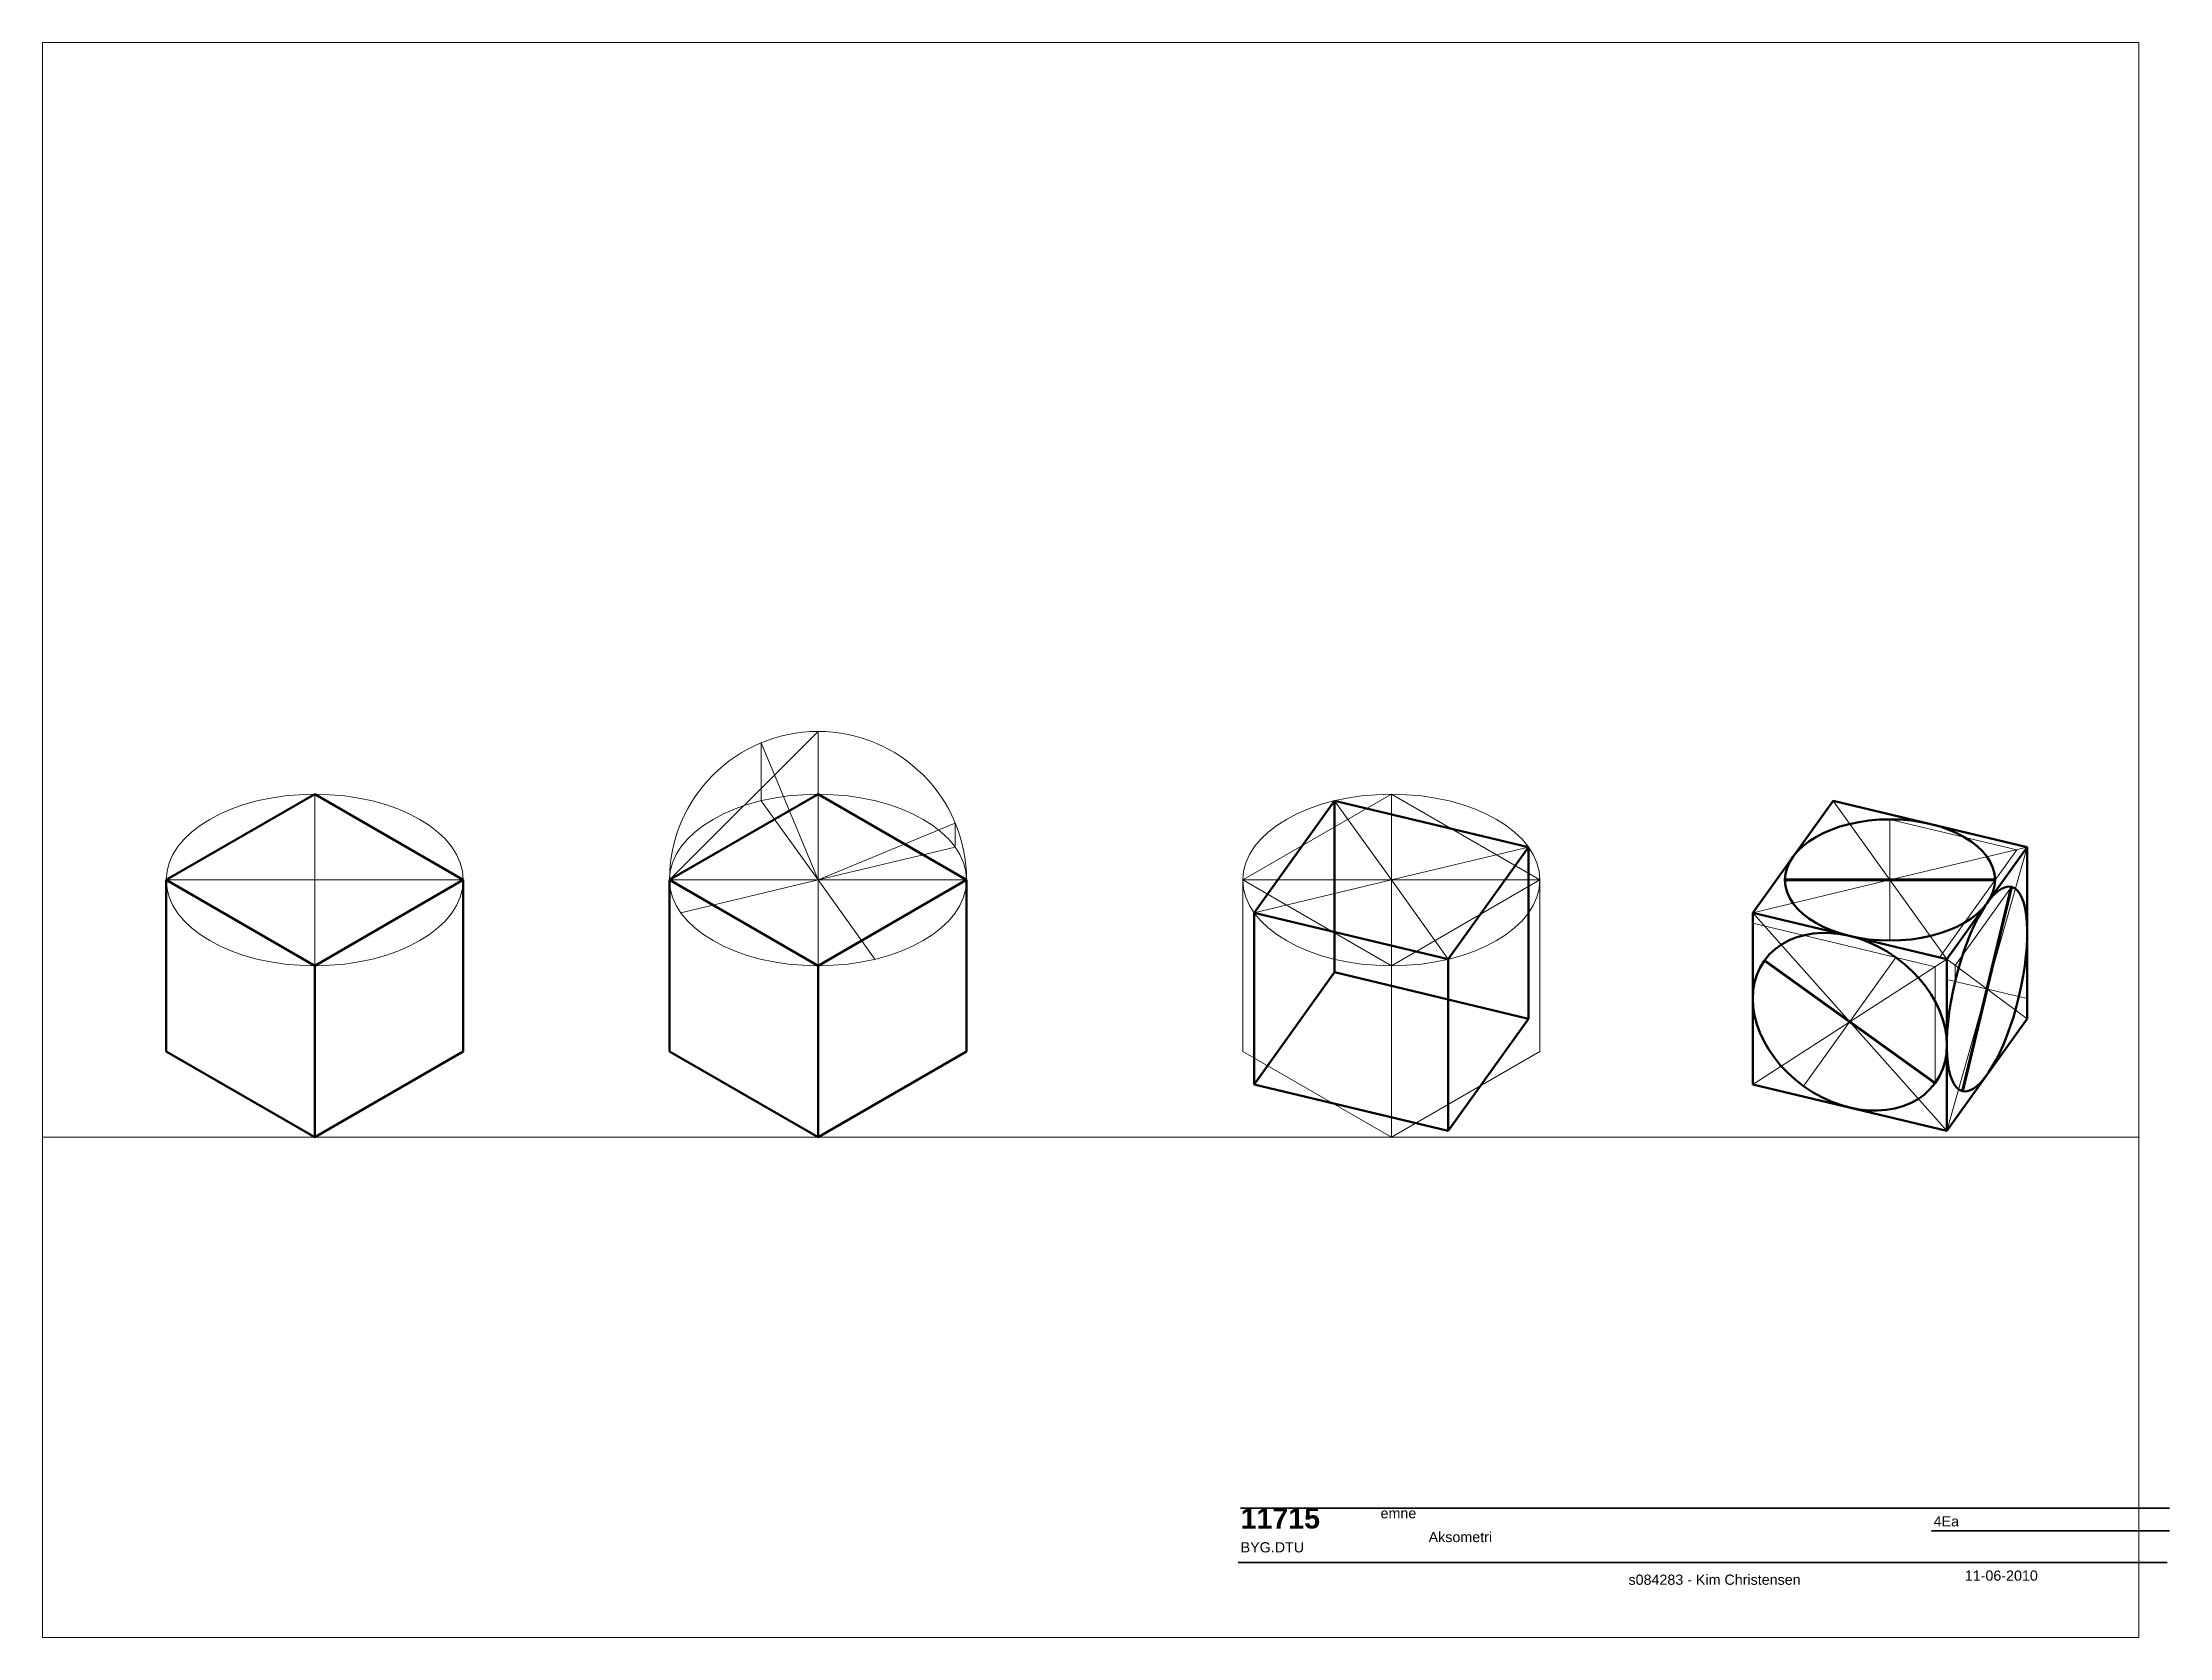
# Paper-space layout 'Layout1' of a CAD drawing. Header units: millimetres. Extents: x 0 to 260, y 0 to 195.
# The model-space entities are those that its viewports show. They can reach past a viewport. Long polylines and large blocks are cut down to what shows.
import ezdxf

# ---------------------------------------------------------------- set-up
doc = ezdxf.new("R2010")
doc.units = ezdxf.units.MM
for name, color, linetype, lineweight in [('Hjælpelinjer', 252, 'Continuous', 18), ('Kontur', 7, 'Continuous', 50), ('Tekst', 7, 'Continuous', 35)]:
    doc.layers.add(name, color=color, linetype=linetype, lineweight=lineweight)
doc.styles.get("Standard").update_dxf_attribs({"font": 'ARIAL.TTF'})

msp = doc.modelspace()

# ---------------------------------------------------------------- linework, layer by layer
at = {"layer": 'Hjælpelinjer'}
for p, q in [((810.07, 859.73), (862.03, 911.69)), ((862.03, 859.73), (842.14, 907.73)), ((842.14, 907.73), (842.14, 887.44)), ((862.03, 829.73), (862.03, 911.69)), ((685.97, 889.73), (685.97, 829.73)), ((842.14, 887.44), (862.03, 859.73)), ((1062.58, 889.73), (1010.62, 859.73)), ((1042.7, 887.44), (1062.58, 859.73)), ((1114.55, 859.73), (1062.58, 889.73)), ((1062.58, 829.73), (1062.58, 889.73)), ((1217.1, 887.44), (1236.99, 859.73)), ((862.03, 859.73), (910.04, 879.61)), ((910.04, 879.61), (910.04, 871.21)), ((1236.99, 880.94), (1281.34, 870.33)), ((1236.99, 880.94), (1236.99, 838.51)), ((910.04, 871.21), (862.03, 859.73)), ((1110.59, 871.21), (1062.58, 859.73)), ((1284.99, 871.21), (1236.99, 859.73)), ((1284.99, 871.21), (1256.87, 772.01)), ((1281.34, 870.33), (1254.29, 832.63)), ((634, 859.73), (737.93, 859.73)), ((810.07, 859.73), (913.99, 859.73)), ((814.02, 848.25), (862.03, 859.73)), ((881.91, 832.01), (862.03, 859.73)), ((1062.58, 829.73), (1010.62, 859.73)), ((1010.62, 859.73), (1114.55, 859.73)), ((1010.62, 799.73), (1010.62, 859.73)), ((1014.58, 848.25), (1062.58, 859.73)), ((1114.55, 859.73), (1062.58, 829.73)), ((1082.47, 832.01), (1062.58, 859.73)), ((1114.55, 799.73), (1114.55, 859.73)), ((1188.98, 848.25), (1236.99, 859.73)), ((1256.87, 832.01), (1236.99, 859.73)), ((1279.48, 857.34), (1259.77, 829.87)), ((1188.98, 848.25), (1256.87, 772.01)), ((1188.98, 844.63), (1252.78, 829.37)), ((1062.58, 769.73), (1062.58, 829.73)), ((1062.58, 829.73), (1062.58, 769.73)), ((1256.87, 832.01), (1188.98, 788.25)), ((1239.08, 832.65), (1206.77, 787.61)), ((1252.78, 788.71), (1252.78, 829.37)), ((1284.99, 811.21), (1256.87, 832.01)), ((1259.77, 829.87), (1259.77, 824.28)), ((1256.87, 824.97), (1284.99, 818.25)), ((1062.58, 769.73), (1010.62, 799.73)), ((1114.55, 799.73), (1062.58, 769.73))]:
    msp.add_line(p, q, dxfattribs=at)
msp.add_xline((862.03, 769.73), (1, 0), dxfattribs=at)
msp.add_arc((862.03, 859.73), 51.96, 0, 180, dxfattribs=at)
for centre in [(685.97, 859.73), (862.03, 859.73), (1062.58, 859.73)]:
    msp.add_ellipse(centre, major_axis=(51.96, 0), ratio=0.57735, dxfattribs=at)
at = {"layer": 'Kontur'}
for p, q in [((685.97, 889.73), (634, 859.73)), ((737.93, 859.73), (685.97, 889.73)), ((862.03, 889.73), (810.07, 859.73)), ((913.99, 859.73), (862.03, 889.73)), ((1014.58, 848.25), (1042.7, 887.44)), ((1042.7, 827.44), (1042.7, 887.44)), ((1042.7, 887.44), (1110.59, 871.21)), ((1188.98, 848.25), (1217.1, 887.44)), ((1217.1, 887.44), (1284.99, 871.21)), ((1110.59, 871.21), (1082.47, 832.01)), ((1110.59, 811.21), (1110.59, 871.21)), ((1284.99, 871.21), (1256.87, 832.01)), ((1284.99, 811.21), (1284.99, 871.21)), ((685.97, 829.73), (634, 859.73)), ((634, 859.73), (634, 799.73)), ((737.93, 859.73), (685.97, 829.73)), ((737.93, 799.73), (737.93, 859.73)), ((862.03, 829.73), (810.07, 859.73)), ((810.07, 799.73), (810.07, 859.73)), ((913.99, 859.73), (862.03, 829.73)), ((913.99, 799.73), (913.99, 859.73)), ((1014.58, 788.25), (1014.58, 848.25)), ((1014.58, 848.25), (1082.47, 832.01)), ((1188.98, 788.25), (1188.98, 848.25)), ((1188.98, 848.25), (1256.87, 832.01)), ((685.97, 769.73), (685.97, 829.73)), ((685.97, 829.73), (685.97, 769.73)), ((862.03, 769.73), (862.03, 829.73)), ((862.03, 829.73), (862.03, 769.73)), ((1042.7, 827.44), (1014.58, 788.25)), ((1110.59, 811.21), (1042.7, 827.44)), ((1082.47, 772.01), (1082.47, 832.01)), ((1256.87, 772.01), (1256.87, 832.01)), ((1082.47, 772.01), (1110.59, 811.21)), ((1256.87, 772.01), (1284.99, 811.21)), ((685.97, 769.73), (634, 799.73)), ((737.93, 799.73), (685.97, 769.73)), ((862.03, 769.73), (810.07, 799.73)), ((913.99, 799.73), (862.03, 769.73)), ((1082.47, 772.01), (1014.58, 788.25)), ((1256.87, 772.01), (1188.98, 788.25))]:
    msp.add_line(p, q, dxfattribs=at)
at = {"layer": 'Kontur', "lineweight": 100}
for p, q in [((1200.24, 859.73), (1273.73, 859.73)), ((1262.39, 785.87), (1279.48, 857.34)), ((1252.78, 788.71), (1193.07, 831.55))]:
    msp.add_line(p, q, dxfattribs=at)
at = {"layer": 'Kontur'}
for centre, major_axis, ratio in [((1236.99, 859.73), (36.74, 0), 0.57735), ((1270.93, 821.61), (-8.55, -35.73), 0.31246), ((1222.93, 810.13), (29.85, -21.42), 0.754344)]:
    msp.add_ellipse(centre, major_axis=major_axis, ratio=ratio, dxfattribs=at)

psp = doc.layouts.get("Layout1")

# ---------------------------------------------------------------- linework, layer by layer
at = {"layer": 'Tekst'}
for p, q in [((146.65, 16.04), (260.29, 16.04)), ((231.16, 13.28), (260.29, 13.28)), ((146.36, 9.4), (260.01, 9.4))]:
    psp.add_line(p, q, dxfattribs=at)

# ---------------------------------------------------------------- texts
at = {"layer": 'Tekst', "attachment_point": 1}
for s, width, insert, char_height in [('{\\fArial|b1|i0|c0|p34;11715\\P\\fArial|b0|i0|c0|p34;\\H0.5x;BYG.DTU}', 34.2534, (146.65, 16.04), 2.5), ('emne', 36.2683, (163.77, 16.04), 1.25), ('Aksometri', 44.1032, (169.65, 13.13), 1.25), ('4Ea', 44.1032, (231.44, 15.05), 1.25), ('s084283 - Kim Christensen', 44.1032, (194.1, 7.91), 1.25), ('11-06-2010', 44.1032, (235.25, 8.41), 1.25)]:
    psp.add_mtext_dynamic_manual_height_columns(s, width=width, gutter_width=1060.74, heights=[0], dxfattribs=dict(at, insert=insert, char_height=char_height))

# ---------------------------------------------------------------- viewports
at = {"layer": 'Kontur'}
psp.add_viewport(center=(128.31, 97.78), size=(256.5, 195.1194), view_center_point=(957.41, 873.73), view_height=557.8752, dxfattribs=at)

doc.saveas('drawing.dxf')
